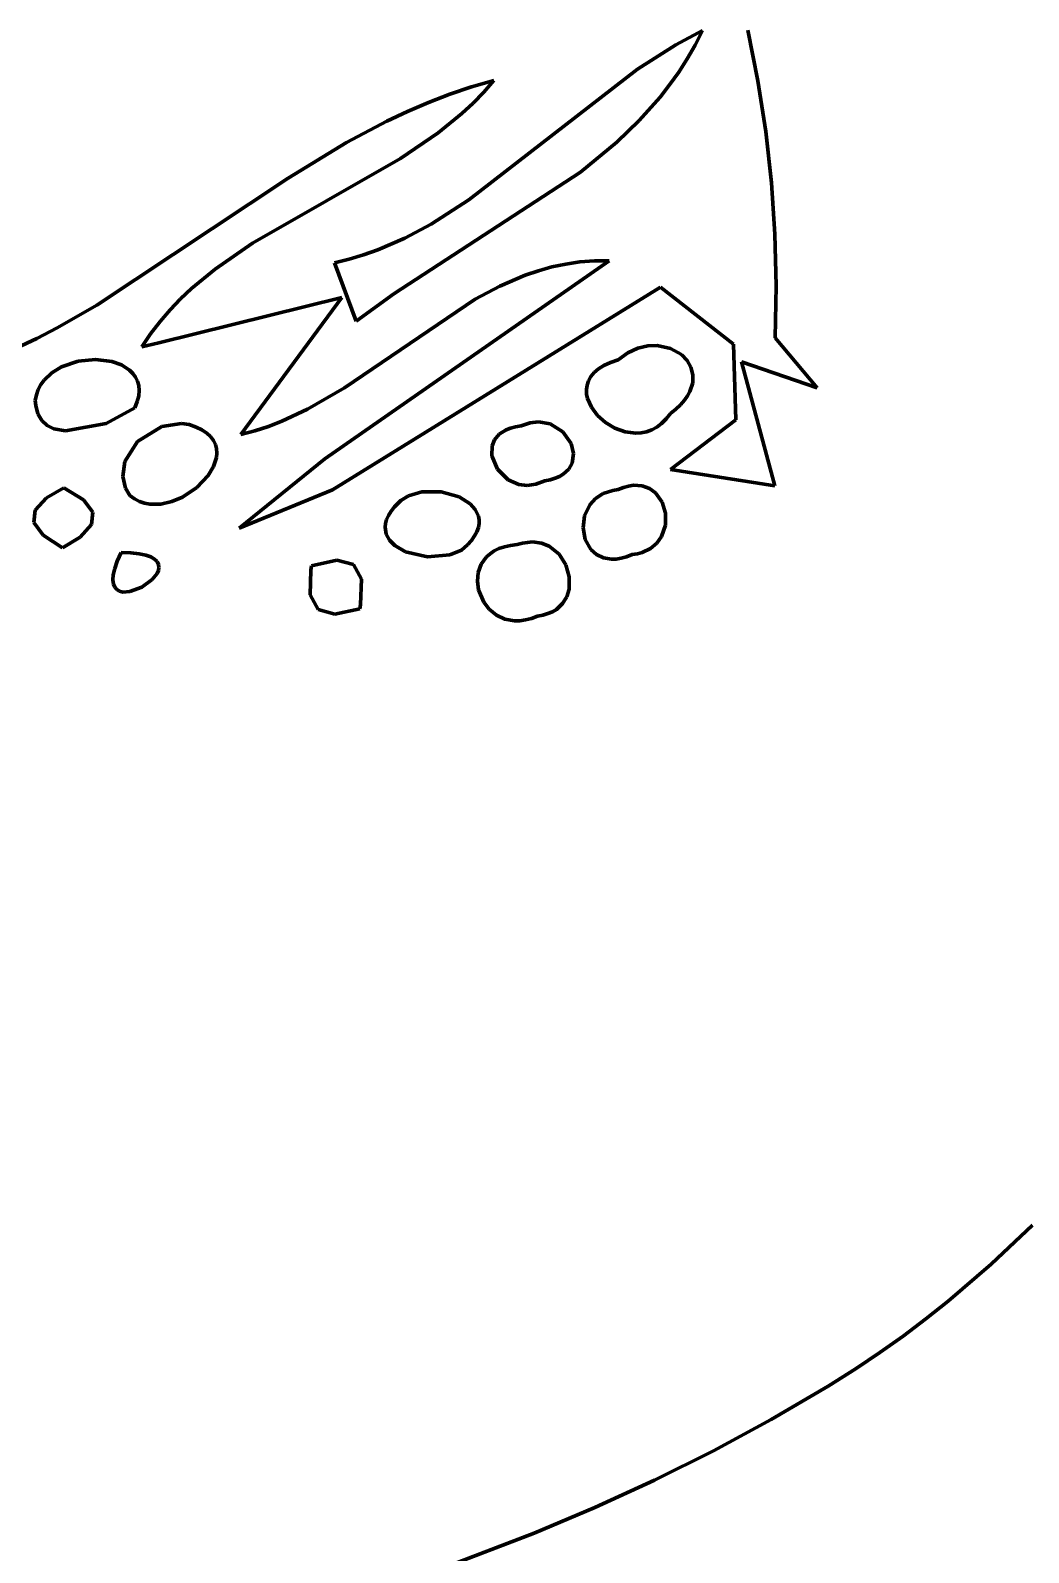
# Model space of a CAD drawing. Header units: millimetres. Extents: x 0 to 9.3, y 0 to 12.
# Drawn here: x 1.306 to 1.761, y 1.76 to 2.454 of the extents above; entities that cross this region are included whole.
import ezdxf

# ---------------------------------------------------------------- set-up
doc = ezdxf.new("R2010")
doc.units = ezdxf.units.MM
doc.layers.add('color#000000ff', color=7, linetype='CONTINUOUS', lineweight=100)
doc.layers.add('color#ffffffff', color=7, linetype='CONTINUOUS', lineweight=100)

msp = doc.modelspace()

# ---------------------------------------------------------------- linework, layer by layer
at = {"layer": 'color#000000ff'}
for p, q in [((1.59985, 2.44721), (1.61198, 2.45366)), ((1.61198, 2.45366), (1.60867, 2.44709)), ((1.63723, 2.43079), (1.63265, 2.45379)), ((1.58243, 2.43609), (1.59985, 2.44721)), ((1.60867, 2.44709), (1.60507, 2.44078)), ((1.50563, 2.37647), (1.58243, 2.43609)), ((1.6012, 2.43472), (1.59707, 2.4289)), ((1.60507, 2.44078), (1.6012, 2.43472)), ((1.49694, 2.4247), (1.50687, 2.42803)), ((1.50687, 2.42803), (1.51703, 2.43093)), ((1.51703, 2.43093), (1.51239, 2.42566)), ((1.59707, 2.4289), (1.59269, 2.4233)), ((1.64084, 2.40761), (1.63723, 2.43079)), ((1.47765, 2.41686), (1.4872, 2.42096)), ((1.4872, 2.42096), (1.49694, 2.4247)), ((1.50751, 2.42066), (1.50242, 2.41593)), ((1.51239, 2.42566), (1.50751, 2.42066)), ((1.59269, 2.4233), (1.58326, 2.41271)), ((1.46826, 2.41243), (1.47765, 2.41686)), ((1.50242, 2.41593), (1.49167, 2.40714)), ((1.44993, 2.4027), (1.46826, 2.41243)), ((1.49167, 2.40714), (1.47439, 2.39533)), ((1.58326, 2.41271), (1.57304, 2.40286)), ((1.64345, 2.38428), (1.64084, 2.40761)), ((1.42326, 2.38643), (1.44993, 2.4027)), ((1.57304, 2.40286), (1.55648, 2.38922)), ((1.47439, 2.39533), (1.4071, 2.35684)), ((1.33614, 2.32847), (1.42326, 2.38643)), ((1.55648, 2.38922), (1.47147, 2.33365)), ((1.64504, 2.36083), (1.64345, 2.38428)), ((1.48842, 2.36547), (1.50563, 2.37647)), ((1.47648, 2.35912), (1.48842, 2.36547)), ((1.46406, 2.35375), (1.47648, 2.35912)), ((1.64559, 2.33728), (1.64504, 2.36083)), ((1.4071, 2.35684), (1.38995, 2.34498)), ((1.4511, 2.34952), (1.45766, 2.35148)), ((1.45766, 2.35148), (1.46406, 2.35375)), ((1.38995, 2.34498), (1.37931, 2.33614)), ((1.56959, 2.34875), (1.44004, 2.25845)), ((1.44439, 2.34788), (1.4511, 2.34952)), ((1.45421, 2.3212), (1.44439, 2.34788)), ((1.5373, 2.34425), (1.54343, 2.34596)), ((1.54343, 2.34596), (1.54972, 2.34729)), ((1.54972, 2.34729), (1.55616, 2.34821)), ((1.55616, 2.34821), (1.56278, 2.34871)), ((1.56278, 2.34871), (1.56959, 2.34875)), ((1.51965, 2.33722), (1.5313, 2.34221)), ((1.5313, 2.34221), (1.5373, 2.34425)), ((1.37428, 2.33138), (1.36948, 2.32636)), ((1.37931, 2.33614), (1.37428, 2.33138)), ((1.44777, 2.33203), (1.4017, 2.26966)), ((1.4311, 2.32791), (1.44777, 2.33203)), ((1.44344, 2.24443), (1.59292, 2.33674)), ((1.44899, 2.29089), (1.5084, 2.33122)), ((1.47147, 2.33365), (1.45421, 2.3212)), ((1.5084, 2.33122), (1.51965, 2.33722)), ((1.59292, 2.33674), (1.62611, 2.31083)), ((1.64508, 2.31366), (1.64559, 2.33728)), ((1.31803, 2.31818), (1.33614, 2.32847)), ((1.36436, 2.31142), (1.4311, 2.32791)), ((1.36948, 2.32636), (1.36492, 2.32106)), ((1.30878, 2.31341), (1.31803, 2.31818)), ((1.36492, 2.32106), (1.36062, 2.31545)), ((1.29938, 2.30894), (1.30878, 2.31341)), ((1.36062, 2.31545), (1.3566, 2.30951)), ((1.3566, 2.30951), (1.36436, 2.31142)), ((1.5871, 2.31), (1.58258, 2.30892)), ((1.59146, 2.31016), (1.5871, 2.31)), ((1.59747, 2.30886), (1.59146, 2.31016)), ((1.62611, 2.31083), (1.62731, 2.27635)), ((1.66422, 2.29081), (1.64508, 2.31366)), ((1.32754, 2.30299), (1.32004, 2.30044)), ((1.33544, 2.30379), (1.32754, 2.30299)), ((1.34297, 2.30287), (1.33544, 2.30379)), ((1.34739, 2.30128), (1.34297, 2.30287)), ((1.57362, 2.30358), (1.5701, 2.3024)), ((1.57805, 2.30681), (1.57362, 2.30358)), ((1.58258, 2.30892), (1.57805, 2.30681)), ((1.60246, 2.30599), (1.59747, 2.30886)), ((1.60501, 2.30336), (1.60246, 2.30599)), ((1.6068, 2.30027), (1.60501, 2.30336)), ((1.64493, 2.24619), (1.62987, 2.30279)), ((1.62987, 2.30279), (1.66422, 2.29081)), ((1.31566, 2.29777), (1.31205, 2.29433)), ((1.32004, 2.30044), (1.31566, 2.29777)), ((1.35105, 2.29893), (1.34739, 2.30128)), ((1.35253, 2.29746), (1.35105, 2.29893)), ((1.35373, 2.2958), (1.35253, 2.29746)), ((1.35462, 2.29395), (1.35373, 2.2958)), ((1.56118, 2.29601), (1.56011, 2.2941)), ((1.56269, 2.29781), (1.56118, 2.29601)), ((1.56466, 2.2995), (1.56269, 2.29781)), ((1.56712, 2.30104), (1.56466, 2.2995)), ((1.5701, 2.3024), (1.56712, 2.30104)), ((1.6077, 2.29682), (1.6068, 2.30027)), ((1.60758, 2.29309), (1.6077, 2.29682)), ((1.30944, 2.29011), (1.30858, 2.28771)), ((1.3106, 2.29232), (1.30944, 2.29011)), ((1.31205, 2.29433), (1.3106, 2.29232)), ((1.35518, 2.29191), (1.35462, 2.29395)), ((1.35537, 2.28967), (1.35518, 2.29191)), ((1.35518, 2.28724), (1.35537, 2.28967)), ((1.4321, 2.28109), (1.44899, 2.29089)), ((1.55945, 2.29213), (1.55918, 2.2901)), ((1.55918, 2.2901), (1.55927, 2.28805)), ((1.56011, 2.2941), (1.55945, 2.29213)), ((1.60525, 2.28718), (1.60634, 2.28918)), ((1.60634, 2.28918), (1.60758, 2.29309)), ((1.30858, 2.28771), (1.30806, 2.28512)), ((1.30806, 2.28512), (1.30824, 2.28285)), ((1.30824, 2.28285), (1.30924, 2.27898)), ((1.35348, 2.2818), (1.35455, 2.28462)), ((1.35455, 2.28462), (1.35518, 2.28724)), ((1.55927, 2.28805), (1.55969, 2.286)), ((1.55969, 2.286), (1.56145, 2.282)), ((1.56145, 2.282), (1.56424, 2.27828)), ((1.59994, 2.28119), (1.60207, 2.28317)), ((1.60207, 2.28317), (1.60383, 2.28518)), ((1.60383, 2.28518), (1.60525, 2.28718)), ((1.30924, 2.27898), (1.31103, 2.27597)), ((1.31103, 2.27597), (1.31349, 2.27375)), ((1.34032, 2.27455), (1.35348, 2.2818)), ((1.41428, 2.27331), (1.42034, 2.27563)), ((1.42034, 2.27563), (1.4321, 2.28109)), ((1.53348, 2.27499), (1.52948, 2.27352)), ((1.53733, 2.27543), (1.53348, 2.27499)), ((1.54264, 2.27446), (1.53733, 2.27543)), ((1.56424, 2.27828), (1.56786, 2.27505)), ((1.56786, 2.27505), (1.57211, 2.27249)), ((1.59343, 2.27458), (1.59551, 2.27667)), ((1.59551, 2.27667), (1.59744, 2.27922)), ((1.62731, 2.27635), (1.59741, 2.2537)), ((1.59744, 2.27922), (1.59994, 2.28119)), ((1.31349, 2.27375), (1.31652, 2.27225)), ((1.31652, 2.27225), (1.32187, 2.27121)), ((1.32187, 2.27121), (1.34032, 2.27455)), ((1.36568, 2.27332), (1.35466, 2.26635)), ((1.37463, 2.27465), (1.36568, 2.27332)), ((1.37816, 2.2741), (1.37463, 2.27465)), ((1.38133, 2.273), (1.37816, 2.2741)), ((1.384, 2.27171), (1.38133, 2.273)), ((1.38619, 2.27025), (1.384, 2.27171)), ((1.38793, 2.26865), (1.38619, 2.27025)), ((1.38923, 2.26691), (1.38793, 2.26865)), ((1.4017, 2.26966), (1.40807, 2.27132)), ((1.40807, 2.27132), (1.41428, 2.27331)), ((1.51947, 2.26975), (1.51735, 2.26725)), ((1.52262, 2.27175), (1.51947, 2.26975)), ((1.52462, 2.27252), (1.52262, 2.27175)), ((1.5269, 2.27312), (1.52462, 2.27252)), ((1.52948, 2.27352), (1.5269, 2.27312)), ((1.54845, 2.2708), (1.54264, 2.27446)), ((1.55222, 2.26543), (1.54845, 2.2708)), ((1.57211, 2.27249), (1.57677, 2.27081)), ((1.57677, 2.27081), (1.58165, 2.27019)), ((1.58165, 2.27019), (1.58411, 2.27034)), ((1.58411, 2.27034), (1.58654, 2.27083)), ((1.58654, 2.27083), (1.58892, 2.27169)), ((1.58892, 2.27169), (1.59123, 2.27293)), ((1.59123, 2.27293), (1.59343, 2.27458)), ((1.35466, 2.26635), (1.34886, 2.25727)), ((1.39012, 2.26507), (1.38923, 2.26691)), ((1.39063, 2.26315), (1.39012, 2.26507)), ((1.39058, 2.25913), (1.39077, 2.26116)), ((1.39077, 2.26116), (1.39063, 2.26315)), ((1.51619, 2.26441), (1.51609, 2.25981)), ((1.51735, 2.26725), (1.51619, 2.26441)), ((1.55332, 2.26091), (1.55222, 2.26543)), ((1.34886, 2.25727), (1.34794, 2.25043)), ((1.38687, 2.25099), (1.38926, 2.25502)), ((1.38926, 2.25502), (1.39058, 2.25913)), ((1.44004, 2.25845), (1.40091, 2.22691)), ((1.51609, 2.25981), (1.51858, 2.25381)), ((1.5511, 2.2538), (1.55266, 2.25649)), ((1.55266, 2.25649), (1.55332, 2.26091)), ((1.34794, 2.25043), (1.34923, 2.24521)), ((1.38166, 2.24546), (1.38687, 2.25099)), ((1.51858, 2.25381), (1.5235, 2.249)), ((1.5235, 2.249), (1.52841, 2.24687)), ((1.53607, 2.24692), (1.5402, 2.24852)), ((1.5402, 2.24852), (1.54272, 2.24901)), ((1.54272, 2.24901), (1.54495, 2.24968)), ((1.54495, 2.24968), (1.54689, 2.25052)), ((1.54689, 2.25052), (1.54856, 2.25149)), ((1.54856, 2.25149), (1.5511, 2.2538)), ((1.59741, 2.2537), (1.64493, 2.24619)), ((1.31321, 2.24071), (1.308, 2.23509)), ((1.32113, 2.24537), (1.31321, 2.24071)), ((1.33004, 2.23982), (1.32113, 2.24537)), ((1.34923, 2.24521), (1.35118, 2.24179)), ((1.35118, 2.24179), (1.35328, 2.24028)), ((1.37022, 2.23903), (1.37507, 2.24106)), ((1.37507, 2.24106), (1.38166, 2.24546)), ((1.40091, 2.22691), (1.44344, 2.24443)), ((1.47814, 2.24163), (1.47462, 2.23952)), ((1.48425, 2.24341), (1.47814, 2.24163)), ((1.49302, 2.24345), (1.48425, 2.24341)), ((1.50123, 2.24114), (1.49302, 2.24345)), ((1.50615, 2.23805), (1.50123, 2.24114)), ((1.52841, 2.24687), (1.53211, 2.24642)), ((1.53211, 2.24642), (1.53607, 2.24692)), ((1.56337, 2.24041), (1.56075, 2.23756)), ((1.56683, 2.24266), (1.56337, 2.24041)), ((1.57114, 2.24413), (1.56683, 2.24266)), ((1.57363, 2.24451), (1.57114, 2.24413)), ((1.57606, 2.24549), (1.57363, 2.24451)), ((1.57837, 2.24613), (1.57606, 2.24549)), ((1.58054, 2.24645), (1.57837, 2.24613)), ((1.58449, 2.24625), (1.58054, 2.24645)), ((1.58787, 2.24506), (1.58449, 2.24625)), ((1.59065, 2.24303), (1.58787, 2.24506)), ((1.59366, 2.23882), (1.59065, 2.24303)), ((1.308, 2.23509), (1.30748, 2.22943)), ((1.33423, 2.2342), (1.33004, 2.23982)), ((1.33372, 2.22854), (1.33423, 2.2342)), ((1.35328, 2.24028), (1.35551, 2.23913)), ((1.35551, 2.23913), (1.35784, 2.23835)), ((1.35784, 2.23835), (1.36025, 2.2379)), ((1.36025, 2.2379), (1.36522, 2.23792)), ((1.36522, 2.23792), (1.37022, 2.23903)), ((1.47018, 2.23464), (1.46898, 2.23271)), ((1.47176, 2.23664), (1.47018, 2.23464)), ((1.47462, 2.23952), (1.47176, 2.23664)), ((1.50852, 2.23543), (1.50615, 2.23805)), ((1.50994, 2.23241), (1.50852, 2.23543)), ((1.56075, 2.23756), (1.55833, 2.23251)), ((1.59519, 2.23372), (1.59366, 2.23882)), ((1.59513, 2.22829), (1.59519, 2.23372)), ((1.30748, 2.22943), (1.31166, 2.22374)), ((1.32849, 2.22282), (1.33372, 2.22854)), ((1.46763, 2.22906), (1.46744, 2.22736)), ((1.46744, 2.22736), (1.46794, 2.22421)), ((1.46813, 2.23085), (1.46763, 2.22906)), ((1.46898, 2.23271), (1.46813, 2.23085)), ((1.50927, 2.22532), (1.50993, 2.22721)), ((1.50993, 2.22721), (1.51025, 2.22902)), ((1.51025, 2.23076), (1.50994, 2.23241)), ((1.51025, 2.22902), (1.51025, 2.23076)), ((1.55833, 2.23251), (1.55765, 2.22705)), ((1.55765, 2.22705), (1.55863, 2.22177)), ((1.5934, 2.22312), (1.59513, 2.22829)), ((1.31166, 2.22374), (1.32053, 2.21801)), ((1.32053, 2.21801), (1.32849, 2.22282)), ((1.46794, 2.22421), (1.46946, 2.22142)), ((1.46946, 2.22142), (1.47184, 2.21901)), ((1.50498, 2.21927), (1.50681, 2.22135)), ((1.50681, 2.22135), (1.50824, 2.22337)), ((1.50824, 2.22337), (1.50927, 2.22532)), ((1.53006, 2.22016), (1.52767, 2.21942)), ((1.53455, 2.22071), (1.53006, 2.22016)), ((1.53863, 2.22016), (1.53455, 2.22071)), ((1.54224, 2.21868), (1.53863, 2.22016)), ((1.55863, 2.22177), (1.56117, 2.21724)), ((1.58834, 2.21763), (1.59128, 2.22011)), ((1.59128, 2.22011), (1.5934, 2.22312)), ((1.34716, 2.21584), (1.34543, 2.21193)), ((1.35164, 2.21569), (1.34716, 2.21584)), ((1.35536, 2.21528), (1.35164, 2.21569)), ((1.35837, 2.21464), (1.35536, 2.21528)), ((1.36071, 2.21381), (1.35837, 2.21464)), ((1.36243, 2.2128), (1.36071, 2.21381)), ((1.36359, 2.21166), (1.36243, 2.2128)), ((1.47184, 2.21901), (1.47668, 2.2162)), ((1.47668, 2.2162), (1.48671, 2.21382)), ((1.48671, 2.21382), (1.497, 2.2147)), ((1.497, 2.2147), (1.50223, 2.21697)), ((1.50223, 2.21697), (1.50498, 2.21927)), ((1.51364, 2.2138), (1.51124, 2.21048)), ((1.51525, 2.21525), (1.51364, 2.2138)), ((1.51714, 2.21652), (1.51525, 2.21525)), ((1.51932, 2.2176), (1.51714, 2.21652)), ((1.52179, 2.21846), (1.51932, 2.2176)), ((1.52457, 2.21907), (1.52179, 2.21846)), ((1.52767, 2.21942), (1.52457, 2.21907)), ((1.54667, 2.21506), (1.54224, 2.21868)), ((1.54976, 2.21024), (1.54667, 2.21506)), ((1.56117, 2.21724), (1.5637, 2.21492)), ((1.5637, 2.21492), (1.56687, 2.21336)), ((1.56687, 2.21336), (1.57064, 2.21274)), ((1.57064, 2.21274), (1.57275, 2.21283)), ((1.57275, 2.21283), (1.575, 2.21322)), ((1.575, 2.21322), (1.5774, 2.21393)), ((1.5774, 2.21393), (1.57993, 2.21498)), ((1.57993, 2.21498), (1.58236, 2.2153)), ((1.58236, 2.2153), (1.58457, 2.21586)), ((1.58457, 2.21586), (1.58834, 2.21763)), ((1.34362, 2.20571), (1.34345, 2.20334)), ((1.34427, 2.20856), (1.34362, 2.20571)), ((1.34543, 2.21193), (1.34427, 2.20856)), ((1.36139, 2.20355), (1.36353, 2.20629)), ((1.36353, 2.20629), (1.36415, 2.20769)), ((1.36423, 2.2104), (1.36359, 2.21166)), ((1.36415, 2.20769), (1.3644, 2.20907)), ((1.3644, 2.20907), (1.36423, 2.2104)), ((1.43357, 2.20778), (1.43336, 2.19659)), ((1.43391, 2.20975), (1.43357, 2.20778)), ((1.44551, 2.21241), (1.43391, 2.20975)), ((1.4531, 2.21037), (1.44551, 2.21241)), ((1.45669, 2.20361), (1.4531, 2.21037)), ((1.50988, 2.20676), (1.50948, 2.20281)), ((1.51124, 2.21048), (1.50988, 2.20676)), ((1.55136, 2.20477), (1.54976, 2.21024)), ((1.34345, 2.20334), (1.34369, 2.20144)), ((1.34369, 2.20144), (1.34431, 2.19997)), ((1.34431, 2.19997), (1.34524, 2.1989)), ((1.34524, 2.1989), (1.34645, 2.19819)), ((1.3512, 2.198), (1.35663, 2.20005)), ((1.35663, 2.20005), (1.36139, 2.20355)), ((1.45627, 2.19215), (1.45669, 2.20361)), ((1.50948, 2.20281), (1.51001, 2.19882)), ((1.51001, 2.19882), (1.51237, 2.1932)), ((1.55022, 2.19569), (1.55128, 2.1992)), ((1.55128, 2.1992), (1.55136, 2.20477)), ((1.34645, 2.19819), (1.34788, 2.19783)), ((1.34788, 2.19783), (1.3512, 2.198)), ((1.43336, 2.19659), (1.43701, 2.18992)), ((1.45588, 2.19013), (1.45627, 2.19215)), ((1.51237, 2.1932), (1.5149, 2.18996)), ((1.54546, 2.18992), (1.5483, 2.19255)), ((1.5483, 2.19255), (1.55022, 2.19569)), ((1.43701, 2.18992), (1.44452, 2.18776)), ((1.44452, 2.18776), (1.45588, 2.19013)), ((1.5149, 2.18996), (1.51814, 2.18734)), ((1.51814, 2.18734), (1.52201, 2.18553)), ((1.52201, 2.18553), (1.52646, 2.18472)), ((1.52888, 2.18476), (1.53142, 2.18511)), ((1.53142, 2.18511), (1.53407, 2.1858)), ((1.53407, 2.1858), (1.53684, 2.18687)), ((1.53684, 2.18687), (1.53937, 2.18731)), ((1.53937, 2.18731), (1.54165, 2.18797)), ((1.54165, 2.18797), (1.54368, 2.18885)), ((1.54368, 2.18885), (1.54546, 2.18992)), ((1.52646, 2.18472), (1.52888, 2.18476)), ((1.7624, 1.90927), (1.74353, 1.89158)), ((1.74353, 1.89158), (1.72395, 1.87469)), ((1.72395, 1.87469), (1.71384, 1.8666)), ((1.71384, 1.8666), (1.70349, 1.85877)), ((1.70349, 1.85877), (1.69288, 1.85122)), ((1.69288, 1.85122), (1.682, 1.84398)), ((1.682, 1.84398), (1.66925, 1.83599)), ((1.66925, 1.83599), (1.64337, 1.82075)), ((1.64337, 1.82075), (1.61701, 1.80648)), ((1.61701, 1.80648), (1.59019, 1.79312)), ((1.59019, 1.79312), (1.56296, 1.78062)), ((1.56296, 1.78062), (1.53536, 1.76896)), ((1.53536, 1.76896), (1.49334, 1.75289))]:
    msp.add_line(p, q, dxfattribs=at)
at = {"layer": 'color#ffffffff'}
for p, q in [((1.61198, 2.45366), (1.59985, 2.44721)), ((1.60867, 2.44709), (1.61198, 2.45366)), ((1.63265, 2.45379), (1.63723, 2.43079)), ((1.59985, 2.44721), (1.58243, 2.43609)), ((1.60507, 2.44078), (1.60867, 2.44709)), ((1.58243, 2.43609), (1.50563, 2.37647)), ((1.59707, 2.4289), (1.6012, 2.43472)), ((1.6012, 2.43472), (1.60507, 2.44078)), ((1.50687, 2.42803), (1.49694, 2.4247)), ((1.51703, 2.43093), (1.50687, 2.42803)), ((1.51239, 2.42566), (1.51703, 2.43093)), ((1.59269, 2.4233), (1.59707, 2.4289)), ((1.63723, 2.43079), (1.64084, 2.40761)), ((1.4872, 2.42096), (1.47765, 2.41686)), ((1.49694, 2.4247), (1.4872, 2.42096)), ((1.50242, 2.41593), (1.50751, 2.42066)), ((1.50751, 2.42066), (1.51239, 2.42566)), ((1.58326, 2.41271), (1.59269, 2.4233)), ((1.47765, 2.41686), (1.46826, 2.41243)), ((1.49167, 2.40714), (1.50242, 2.41593)), ((1.46826, 2.41243), (1.44993, 2.4027)), ((1.47439, 2.39533), (1.49167, 2.40714)), ((1.57304, 2.40286), (1.58326, 2.41271)), ((1.64084, 2.40761), (1.64345, 2.38428)), ((1.44993, 2.4027), (1.42326, 2.38643)), ((1.55648, 2.38922), (1.57304, 2.40286)), ((1.4071, 2.35684), (1.47439, 2.39533)), ((1.42326, 2.38643), (1.33614, 2.32847)), ((1.47147, 2.33365), (1.55648, 2.38922)), ((1.64345, 2.38428), (1.64504, 2.36083)), ((1.50563, 2.37647), (1.48842, 2.36547)), ((1.48842, 2.36547), (1.47648, 2.35912)), ((1.47648, 2.35912), (1.46406, 2.35375)), ((1.64504, 2.36083), (1.64559, 2.33728)), ((1.38995, 2.34498), (1.4071, 2.35684)), ((1.45766, 2.35148), (1.4511, 2.34952)), ((1.46406, 2.35375), (1.45766, 2.35148)), ((1.37931, 2.33614), (1.38995, 2.34498)), ((1.44004, 2.25845), (1.56959, 2.34875)), ((1.4511, 2.34952), (1.44439, 2.34788)), ((1.44439, 2.34788), (1.45421, 2.3212)), ((1.54343, 2.34596), (1.5373, 2.34425)), ((1.54972, 2.34729), (1.54343, 2.34596)), ((1.55616, 2.34821), (1.54972, 2.34729)), ((1.56278, 2.34871), (1.55616, 2.34821)), ((1.56959, 2.34875), (1.56278, 2.34871)), ((1.5313, 2.34221), (1.51965, 2.33722)), ((1.5373, 2.34425), (1.5313, 2.34221)), ((1.36948, 2.32636), (1.37428, 2.33138)), ((1.37428, 2.33138), (1.37931, 2.33614)), ((1.4017, 2.26966), (1.44777, 2.33203)), ((1.44777, 2.33203), (1.4311, 2.32791)), ((1.59292, 2.33674), (1.44344, 2.24443)), ((1.5084, 2.33122), (1.44899, 2.29089)), ((1.45421, 2.3212), (1.47147, 2.33365)), ((1.51965, 2.33722), (1.5084, 2.33122)), ((1.62611, 2.31083), (1.59292, 2.33674)), ((1.64559, 2.33728), (1.64508, 2.31366)), ((1.33614, 2.32847), (1.31803, 2.31818)), ((1.4311, 2.32791), (1.36436, 2.31142)), ((1.36492, 2.32106), (1.36948, 2.32636)), ((1.31803, 2.31818), (1.30878, 2.31341)), ((1.36062, 2.31545), (1.36492, 2.32106)), ((1.30878, 2.31341), (1.29938, 2.30894)), ((1.3566, 2.30951), (1.36062, 2.31545)), ((1.36436, 2.31142), (1.3566, 2.30951)), ((1.58258, 2.30892), (1.5871, 2.31)), ((1.5871, 2.31), (1.59146, 2.31016)), ((1.59146, 2.31016), (1.59747, 2.30886)), ((1.62731, 2.27635), (1.62611, 2.31083)), ((1.64508, 2.31366), (1.66422, 2.29081)), ((1.32004, 2.30044), (1.32754, 2.30299)), ((1.32754, 2.30299), (1.33544, 2.30379)), ((1.33544, 2.30379), (1.34297, 2.30287)), ((1.34297, 2.30287), (1.34739, 2.30128)), ((1.5701, 2.3024), (1.57362, 2.30358)), ((1.57362, 2.30358), (1.57805, 2.30681)), ((1.57805, 2.30681), (1.58258, 2.30892)), ((1.59747, 2.30886), (1.60246, 2.30599)), ((1.60246, 2.30599), (1.60501, 2.30336)), ((1.60501, 2.30336), (1.6068, 2.30027)), ((1.66422, 2.29081), (1.62987, 2.30279)), ((1.62987, 2.30279), (1.64493, 2.24619)), ((1.31205, 2.29433), (1.31566, 2.29777)), ((1.31566, 2.29777), (1.32004, 2.30044)), ((1.34739, 2.30128), (1.35105, 2.29893)), ((1.35105, 2.29893), (1.35253, 2.29746)), ((1.35253, 2.29746), (1.35373, 2.2958)), ((1.35373, 2.2958), (1.35462, 2.29395)), ((1.56011, 2.2941), (1.56118, 2.29601)), ((1.56118, 2.29601), (1.56269, 2.29781)), ((1.56269, 2.29781), (1.56466, 2.2995)), ((1.56466, 2.2995), (1.56712, 2.30104)), ((1.56712, 2.30104), (1.5701, 2.3024)), ((1.6068, 2.30027), (1.6077, 2.29682)), ((1.6077, 2.29682), (1.60758, 2.29309)), ((1.30858, 2.28771), (1.30944, 2.29011)), ((1.30944, 2.29011), (1.3106, 2.29232)), ((1.3106, 2.29232), (1.31205, 2.29433)), ((1.35462, 2.29395), (1.35518, 2.29191)), ((1.35518, 2.29191), (1.35537, 2.28967)), ((1.35537, 2.28967), (1.35518, 2.28724)), ((1.44899, 2.29089), (1.4321, 2.28109)), ((1.55918, 2.2901), (1.55945, 2.29213)), ((1.55927, 2.28805), (1.55918, 2.2901)), ((1.55945, 2.29213), (1.56011, 2.2941)), ((1.60634, 2.28918), (1.60525, 2.28718)), ((1.60758, 2.29309), (1.60634, 2.28918)), ((1.30806, 2.28512), (1.30858, 2.28771)), ((1.30824, 2.28285), (1.30806, 2.28512)), ((1.30924, 2.27898), (1.30824, 2.28285)), ((1.35455, 2.28462), (1.35348, 2.2818)), ((1.35518, 2.28724), (1.35455, 2.28462)), ((1.55969, 2.286), (1.55927, 2.28805)), ((1.56145, 2.282), (1.55969, 2.286)), ((1.56424, 2.27828), (1.56145, 2.282)), ((1.60207, 2.28317), (1.59994, 2.28119)), ((1.60383, 2.28518), (1.60207, 2.28317)), ((1.60525, 2.28718), (1.60383, 2.28518)), ((1.31103, 2.27597), (1.30924, 2.27898)), ((1.31349, 2.27375), (1.31103, 2.27597)), ((1.35348, 2.2818), (1.34032, 2.27455)), ((1.42034, 2.27563), (1.41428, 2.27331)), ((1.4321, 2.28109), (1.42034, 2.27563)), ((1.52948, 2.27352), (1.53348, 2.27499)), ((1.53348, 2.27499), (1.53733, 2.27543)), ((1.53733, 2.27543), (1.54264, 2.27446)), ((1.56786, 2.27505), (1.56424, 2.27828)), ((1.57211, 2.27249), (1.56786, 2.27505)), ((1.59551, 2.27667), (1.59343, 2.27458)), ((1.59744, 2.27922), (1.59551, 2.27667)), ((1.59741, 2.2537), (1.62731, 2.27635)), ((1.59994, 2.28119), (1.59744, 2.27922)), ((1.31652, 2.27225), (1.31349, 2.27375)), ((1.32187, 2.27121), (1.31652, 2.27225)), ((1.34032, 2.27455), (1.32187, 2.27121)), ((1.35466, 2.26635), (1.36568, 2.27332)), ((1.36568, 2.27332), (1.37463, 2.27465)), ((1.37463, 2.27465), (1.37816, 2.2741)), ((1.37816, 2.2741), (1.38133, 2.273)), ((1.38133, 2.273), (1.384, 2.27171)), ((1.384, 2.27171), (1.38619, 2.27025)), ((1.38619, 2.27025), (1.38793, 2.26865)), ((1.38793, 2.26865), (1.38923, 2.26691)), ((1.40807, 2.27132), (1.4017, 2.26966)), ((1.41428, 2.27331), (1.40807, 2.27132)), ((1.51735, 2.26725), (1.51947, 2.26975)), ((1.51947, 2.26975), (1.52262, 2.27175)), ((1.52262, 2.27175), (1.52462, 2.27252)), ((1.52462, 2.27252), (1.5269, 2.27312)), ((1.5269, 2.27312), (1.52948, 2.27352)), ((1.54264, 2.27446), (1.54845, 2.2708)), ((1.54845, 2.2708), (1.55222, 2.26543)), ((1.57677, 2.27081), (1.57211, 2.27249)), ((1.58165, 2.27019), (1.57677, 2.27081)), ((1.58411, 2.27034), (1.58165, 2.27019)), ((1.58654, 2.27083), (1.58411, 2.27034)), ((1.58892, 2.27169), (1.58654, 2.27083)), ((1.59123, 2.27293), (1.58892, 2.27169)), ((1.59343, 2.27458), (1.59123, 2.27293)), ((1.34886, 2.25727), (1.35466, 2.26635)), ((1.38923, 2.26691), (1.39012, 2.26507)), ((1.39012, 2.26507), (1.39063, 2.26315)), ((1.39077, 2.26116), (1.39058, 2.25913)), ((1.39063, 2.26315), (1.39077, 2.26116)), ((1.51609, 2.25981), (1.51619, 2.26441)), ((1.51619, 2.26441), (1.51735, 2.26725)), ((1.55222, 2.26543), (1.55332, 2.26091)), ((1.34794, 2.25043), (1.34886, 2.25727)), ((1.38926, 2.25502), (1.38687, 2.25099)), ((1.39058, 2.25913), (1.38926, 2.25502)), ((1.40091, 2.22691), (1.44004, 2.25845)), ((1.51858, 2.25381), (1.51609, 2.25981)), ((1.55266, 2.25649), (1.5511, 2.2538)), ((1.55332, 2.26091), (1.55266, 2.25649)), ((1.34923, 2.24521), (1.34794, 2.25043)), ((1.38687, 2.25099), (1.38166, 2.24546)), ((1.5235, 2.249), (1.51858, 2.25381)), ((1.52841, 2.24687), (1.5235, 2.249)), ((1.5402, 2.24852), (1.53607, 2.24692)), ((1.54272, 2.24901), (1.5402, 2.24852)), ((1.54495, 2.24968), (1.54272, 2.24901)), ((1.54689, 2.25052), (1.54495, 2.24968)), ((1.54856, 2.25149), (1.54689, 2.25052)), ((1.5511, 2.2538), (1.54856, 2.25149)), ((1.64493, 2.24619), (1.59741, 2.2537)), ((1.308, 2.23509), (1.31321, 2.24071)), ((1.31321, 2.24071), (1.32113, 2.24537)), ((1.32113, 2.24537), (1.33004, 2.23982)), ((1.35118, 2.24179), (1.34923, 2.24521)), ((1.35328, 2.24028), (1.35118, 2.24179)), ((1.37507, 2.24106), (1.37022, 2.23903)), ((1.38166, 2.24546), (1.37507, 2.24106)), ((1.44344, 2.24443), (1.40091, 2.22691)), ((1.47462, 2.23952), (1.47814, 2.24163)), ((1.47814, 2.24163), (1.48425, 2.24341)), ((1.48425, 2.24341), (1.49302, 2.24345)), ((1.49302, 2.24345), (1.50123, 2.24114)), ((1.50123, 2.24114), (1.50615, 2.23805)), ((1.53211, 2.24642), (1.52841, 2.24687)), ((1.53607, 2.24692), (1.53211, 2.24642)), ((1.56075, 2.23756), (1.56337, 2.24041)), ((1.56337, 2.24041), (1.56683, 2.24266)), ((1.56683, 2.24266), (1.57114, 2.24413)), ((1.57114, 2.24413), (1.57363, 2.24451)), ((1.57363, 2.24451), (1.57606, 2.24549)), ((1.57606, 2.24549), (1.57837, 2.24613)), ((1.57837, 2.24613), (1.58054, 2.24645)), ((1.58054, 2.24645), (1.58449, 2.24625)), ((1.58449, 2.24625), (1.58787, 2.24506)), ((1.58787, 2.24506), (1.59065, 2.24303)), ((1.59065, 2.24303), (1.59366, 2.23882)), ((1.30748, 2.22943), (1.308, 2.23509)), ((1.33004, 2.23982), (1.33423, 2.2342)), ((1.33423, 2.2342), (1.33372, 2.22854)), ((1.35551, 2.23913), (1.35328, 2.24028)), ((1.35784, 2.23835), (1.35551, 2.23913)), ((1.36025, 2.2379), (1.35784, 2.23835)), ((1.36522, 2.23792), (1.36025, 2.2379)), ((1.37022, 2.23903), (1.36522, 2.23792)), ((1.46898, 2.23271), (1.47018, 2.23464)), ((1.47018, 2.23464), (1.47176, 2.23664)), ((1.47176, 2.23664), (1.47462, 2.23952)), ((1.50615, 2.23805), (1.50852, 2.23543)), ((1.50852, 2.23543), (1.50994, 2.23241)), ((1.55833, 2.23251), (1.56075, 2.23756)), ((1.59366, 2.23882), (1.59519, 2.23372)), ((1.59519, 2.23372), (1.59513, 2.22829)), ((1.31166, 2.22374), (1.30748, 2.22943)), ((1.33372, 2.22854), (1.32849, 2.22282)), ((1.46744, 2.22736), (1.46763, 2.22906)), ((1.46794, 2.22421), (1.46744, 2.22736)), ((1.46763, 2.22906), (1.46813, 2.23085)), ((1.46813, 2.23085), (1.46898, 2.23271)), ((1.50993, 2.22721), (1.50927, 2.22532)), ((1.51025, 2.22902), (1.50993, 2.22721)), ((1.50994, 2.23241), (1.51025, 2.23076)), ((1.51025, 2.23076), (1.51025, 2.22902)), ((1.55765, 2.22705), (1.55833, 2.23251)), ((1.55863, 2.22177), (1.55765, 2.22705)), ((1.59513, 2.22829), (1.5934, 2.22312)), ((1.32053, 2.21801), (1.31166, 2.22374)), ((1.32849, 2.22282), (1.32053, 2.21801)), ((1.46946, 2.22142), (1.46794, 2.22421)), ((1.47184, 2.21901), (1.46946, 2.22142)), ((1.50681, 2.22135), (1.50498, 2.21927)), ((1.50824, 2.22337), (1.50681, 2.22135)), ((1.50927, 2.22532), (1.50824, 2.22337)), ((1.52767, 2.21942), (1.53006, 2.22016)), ((1.53006, 2.22016), (1.53455, 2.22071)), ((1.53455, 2.22071), (1.53863, 2.22016)), ((1.53863, 2.22016), (1.54224, 2.21868)), ((1.56117, 2.21724), (1.55863, 2.22177)), ((1.59128, 2.22011), (1.58834, 2.21763)), ((1.5934, 2.22312), (1.59128, 2.22011)), ((1.34543, 2.21193), (1.34716, 2.21584)), ((1.34716, 2.21584), (1.35164, 2.21569)), ((1.35164, 2.21569), (1.35536, 2.21528)), ((1.35536, 2.21528), (1.35837, 2.21464)), ((1.35837, 2.21464), (1.36071, 2.21381)), ((1.36071, 2.21381), (1.36243, 2.2128)), ((1.36243, 2.2128), (1.36359, 2.21166)), ((1.47668, 2.2162), (1.47184, 2.21901)), ((1.48671, 2.21382), (1.47668, 2.2162)), ((1.497, 2.2147), (1.48671, 2.21382)), ((1.50223, 2.21697), (1.497, 2.2147)), ((1.50498, 2.21927), (1.50223, 2.21697)), ((1.51124, 2.21048), (1.51364, 2.2138)), ((1.51364, 2.2138), (1.51525, 2.21525)), ((1.51525, 2.21525), (1.51714, 2.21652)), ((1.51714, 2.21652), (1.51932, 2.2176)), ((1.51932, 2.2176), (1.52179, 2.21846)), ((1.52179, 2.21846), (1.52457, 2.21907)), ((1.52457, 2.21907), (1.52767, 2.21942)), ((1.54224, 2.21868), (1.54667, 2.21506)), ((1.54667, 2.21506), (1.54976, 2.21024)), ((1.5637, 2.21492), (1.56117, 2.21724)), ((1.56687, 2.21336), (1.5637, 2.21492)), ((1.57064, 2.21274), (1.56687, 2.21336)), ((1.57275, 2.21283), (1.57064, 2.21274)), ((1.575, 2.21322), (1.57275, 2.21283)), ((1.5774, 2.21393), (1.575, 2.21322)), ((1.57993, 2.21498), (1.5774, 2.21393)), ((1.58236, 2.2153), (1.57993, 2.21498)), ((1.58457, 2.21586), (1.58236, 2.2153)), ((1.58834, 2.21763), (1.58457, 2.21586)), ((1.34345, 2.20334), (1.34362, 2.20571)), ((1.34362, 2.20571), (1.34427, 2.20856)), ((1.34427, 2.20856), (1.34543, 2.21193)), ((1.36353, 2.20629), (1.36139, 2.20355)), ((1.36415, 2.20769), (1.36353, 2.20629)), ((1.36359, 2.21166), (1.36423, 2.2104)), ((1.3644, 2.20907), (1.36415, 2.20769)), ((1.36423, 2.2104), (1.3644, 2.20907)), ((1.43336, 2.19659), (1.43357, 2.20778)), ((1.43357, 2.20778), (1.43391, 2.20975)), ((1.43391, 2.20975), (1.44551, 2.21241)), ((1.44551, 2.21241), (1.4531, 2.21037)), ((1.4531, 2.21037), (1.45669, 2.20361)), ((1.50948, 2.20281), (1.50988, 2.20676)), ((1.50988, 2.20676), (1.51124, 2.21048)), ((1.54976, 2.21024), (1.55136, 2.20477)), ((1.34369, 2.20144), (1.34345, 2.20334)), ((1.34431, 2.19997), (1.34369, 2.20144)), ((1.34524, 2.1989), (1.34431, 2.19997)), ((1.34645, 2.19819), (1.34524, 2.1989)), ((1.35663, 2.20005), (1.3512, 2.198)), ((1.36139, 2.20355), (1.35663, 2.20005)), ((1.45669, 2.20361), (1.45627, 2.19215)), ((1.51001, 2.19882), (1.50948, 2.20281)), ((1.51237, 2.1932), (1.51001, 2.19882)), ((1.55128, 2.1992), (1.55022, 2.19569)), ((1.55136, 2.20477), (1.55128, 2.1992)), ((1.34788, 2.19783), (1.34645, 2.19819)), ((1.3512, 2.198), (1.34788, 2.19783)), ((1.43701, 2.18992), (1.43336, 2.19659)), ((1.45627, 2.19215), (1.45588, 2.19013)), ((1.5149, 2.18996), (1.51237, 2.1932)), ((1.5483, 2.19255), (1.54546, 2.18992)), ((1.55022, 2.19569), (1.5483, 2.19255)), ((1.44452, 2.18776), (1.43701, 2.18992)), ((1.45588, 2.19013), (1.44452, 2.18776)), ((1.51814, 2.18734), (1.5149, 2.18996)), ((1.52201, 2.18553), (1.51814, 2.18734)), ((1.52646, 2.18472), (1.52201, 2.18553)), ((1.53142, 2.18511), (1.52888, 2.18476)), ((1.53407, 2.1858), (1.53142, 2.18511)), ((1.53684, 2.18687), (1.53407, 2.1858)), ((1.53937, 2.18731), (1.53684, 2.18687)), ((1.54165, 2.18797), (1.53937, 2.18731)), ((1.54368, 2.18885), (1.54165, 2.18797)), ((1.54546, 2.18992), (1.54368, 2.18885)), ((1.52888, 2.18476), (1.52646, 2.18472)), ((1.74353, 1.89158), (1.7624, 1.90927)), ((1.72395, 1.87469), (1.74353, 1.89158)), ((1.71384, 1.8666), (1.72395, 1.87469)), ((1.70349, 1.85877), (1.71384, 1.8666)), ((1.69288, 1.85122), (1.70349, 1.85877)), ((1.682, 1.84398), (1.69288, 1.85122)), ((1.66925, 1.83599), (1.682, 1.84398)), ((1.64337, 1.82075), (1.66925, 1.83599)), ((1.61701, 1.80648), (1.64337, 1.82075)), ((1.59019, 1.79312), (1.61701, 1.80648)), ((1.56296, 1.78062), (1.59019, 1.79312)), ((1.53536, 1.76896), (1.56296, 1.78062)), ((1.49334, 1.75289), (1.53536, 1.76896))]:
    msp.add_line(p, q, dxfattribs=at)

doc.saveas('drawing.dxf')
